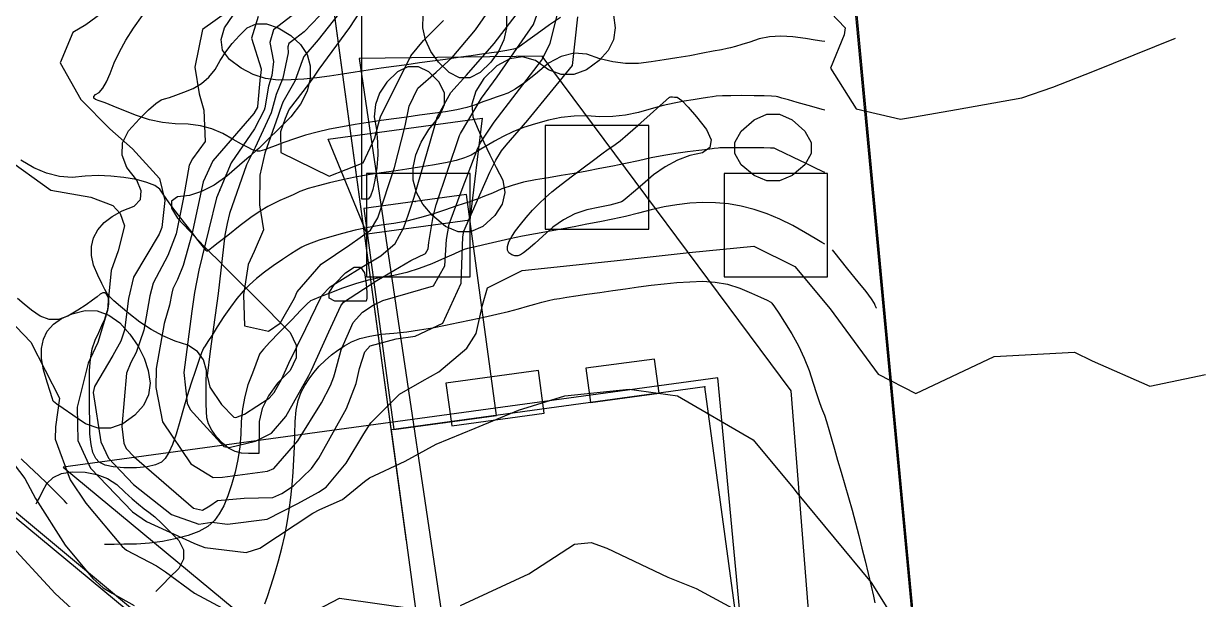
# Model space of a CAD drawing. Header units: feet. Extents: x 1318179 to 1318934, y 422542 to 423299.
# Drawn here: x 1318795.7 to 1318932.5, y 422650.9 to 422717.6 of the extents above; entities that cross this region are included whole.
import ezdxf

# ---------------------------------------------------------------- set-up
doc = ezdxf.new("R2010")
doc.units = ezdxf.units.FT
for name, color, linetype in [('A-BLDG-OTLN', 3, 'CONTINUOUS'), ('C-DRNG-AREA', 150, 'CONTINUOUS'), ('C-LOD', 30, 'CONTINUOUS'), ('C-PROP', 6, 'CONTINUOUS'), ('C-PVMT', 8, 'CONTINUOUS'), ('C-TOPO-MAJR', 32, 'CONTINUOUS'), ('C-TOPO-SPOT', 7, 'CONTINUOUS'), ('C-UTIL', 4, 'CONTINUOUS'), ('L-PLNT-TREE', 90, 'CONTINUOUS'), ('V-PROP-LINE', 7, 'CONTINUOUS')]:
    doc.layers.add(name, color=color, linetype=linetype)

msp = doc.modelspace()

# ---------------------------------------------------------------- linework, layer by layer
at = {"layer": 'A-BLDG-OTLN'}
msp.add_lwpolyline([(1318874.57, 422675.52), (1318838.25, 422670.56), (1318843.4, 422632.78), (1318879.72, 422637.73), (1318874.57, 422675.52)], close=True, dxfattribs=at)
at = {"layer": 'C-DRNG-AREA'}
msp.add_lwpolyline([(1318774.36, 422687.92), (1318763.36, 422686.42), (1318906.36, 422567.92), (1318890.36, 422738.42), (1318857.86, 422736.92), (1318842.36, 422733.92), (1318781.37, 422728.92), (1318775.36, 422716.42), (1318774.36, 422687.92)], close=True, dxfattribs=at)
at = {"layer": 'C-LOD'}
msp.add_lwpolyline([(1318847.88, 422623.84), (1318887.99, 422632.1), (1318884.56, 422675.09), (1318855.76, 422713.83), (1318834.55, 422713.56), (1318847.88, 422623.84)], close=True, dxfattribs=at)
at = {"layer": 'C-PROP'}
for points in [[(1318863.99, 422718.58), (1318864.21, 422717.11), (1318864.01, 422715.74), (1318863.39, 422714.48), (1318862.35, 422713.31), (1318860.89, 422712.25), (1318859.42, 422711.72), (1318857.94, 422711.72), (1318856.46, 422712.25), (1318854.97, 422713.31), (1318853.48, 422713.74), (1318851.99, 422713.54), (1318850.5, 422712.7), (1318849.01, 422711.23), (1318848.05, 422709.76), (1318847.62, 422708.29), (1318847.72, 422706.82), (1318848.34, 422705.35), (1318849, 422703.88), (1318849.7, 422702.41), (1318850.43, 422700.94), (1318851.2, 422699.47), (1318851.43, 422698.05), (1318851.11, 422696.69), (1318850.26, 422695.38), (1318848.87, 422694.12), (1318847.45, 422693.5), (1318846.01, 422693.5), (1318844.54, 422694.12), (1318843.05, 422695.38), (1318841.93, 422696.69), (1318841.19, 422698.05), (1318840.82, 422699.47), (1318840.82, 422700.94), (1318841.12, 422702.41), (1318841.72, 422703.88), (1318842.63, 422705.35), (1318843.83, 422706.82), (1318844.43, 422708.22), (1318844.43, 422709.55), (1318843.83, 422710.81), (1318842.63, 422712.01), (1318841.42, 422712.6), (1318840.2, 422712.6), (1318838.99, 422712.01), (1318837.76, 422710.81), (1318836.91, 422709.55), (1318836.43, 422708.22), (1318836.31, 422706.82), (1318836.56, 422705.35), (1318836.69, 422703.88), (1318836.7, 422702.41), (1318836.59, 422700.94), (1318836.36, 422699.47), (1318836.12, 422698.37), (1318835.86, 422697.63), (1318835.59, 422697.27), (1318835.3, 422697.27), (1318835.08, 422697.27), (1318834.93, 422697.27), (1318834.86, 422697.27), (1318834.86, 422697.27), (1318834.86, 422697.63), (1318834.86, 422698.37), (1318834.86, 422699.47), (1318834.86, 422700.94), (1318834.86, 422702.41), (1318834.86, 422703.88), (1318834.86, 422705.35), (1318834.86, 422706.82), (1318834.86, 422708.29), (1318834.86, 422709.76), (1318834.86, 422711.23), (1318834.86, 422712.7), (1318834.86, 422714.17), (1318834.86, 422715.64), (1318834.86, 422717.11), (1318834.86, 422718.58)], [(1318851.61, 422718.58), (1318851.6, 422717.11), (1318851.3, 422715.71), (1318850.69, 422714.38), (1318849.79, 422713.12), (1318848.58, 422711.93), (1318847.38, 422711.34), (1318846.17, 422711.34), (1318844.96, 422711.93), (1318843.75, 422713.12), (1318842.85, 422714.38), (1318842.24, 422715.71), (1318841.94, 422717.11), (1318841.95, 422718.58)], [(1318804.31, 422688.47), (1318803.81, 422689.64), (1318803.56, 422690.75), (1318803.56, 422691.79), (1318803.81, 422692.78), (1318804.31, 422693.72), (1318805.03, 422694.55), (1318805.97, 422695.28), (1318807.12, 422695.92), (1318808.49, 422696.46), (1318809.22, 422697.23), (1318809.33, 422698.23), (1318808.81, 422699.47), (1318807.65, 422700.94), (1318807.11, 422702.38), (1318807.17, 422703.8), (1318807.84, 422705.19), (1318809.11, 422706.56), (1318810.17, 422707.61), (1318811, 422708.34), (1318811.62, 422708.76), (1318812.01, 422708.87), (1318812.59, 422709.05), (1318813.33, 422709.32), (1318814.25, 422709.66), (1318815.34, 422710.09), (1318816.31, 422710.67), (1318817.15, 422711.4), (1318817.87, 422712.29), (1318818.45, 422713.34), (1318819.12, 422714.34), (1318819.87, 422715.31), (1318820.69, 422716.24), (1318821.59, 422717.13), (1318822.64, 422717.57), (1318823.83, 422717.57), (1318825.17, 422717.13), (1318826.66, 422716.24), (1318827.78, 422715.2), (1318828.52, 422714.02), (1318828.9, 422712.7), (1318828.9, 422711.23), (1318828.52, 422709.76), (1318827.78, 422708.29), (1318826.66, 422706.82), (1318825.17, 422705.35), (1318824.06, 422704.25), (1318823.31, 422703.52), (1318822.94, 422703.15), (1318822.94, 422703.15), (1318822.57, 422702.82), (1318821.82, 422702.18), (1318820.7, 422701.21), (1318819.22, 422699.92), (1318817.75, 422698.91), (1318816.32, 422698.17), (1318814.9, 422697.71), (1318813.52, 422697.54), (1318812.82, 422697.03), (1318812.82, 422696.21), (1318813.52, 422695.06), (1318814.9, 422693.59), (1318815.95, 422692.49), (1318816.65, 422691.75), (1318817, 422691.39), (1318817.02, 422691.39), (1318817.4, 422691.02), (1318818.14, 422690.28), (1318819.25, 422689.18), (1318820.72, 422687.71), (1318821.82, 422686.61), (1318822.56, 422685.87), (1318822.93, 422685.5), (1318822.94, 422685.5), (1318823.3, 422685.13), (1318824.02, 422684.4), (1318825.11, 422683.3), (1318826.55, 422681.83), (1318827.27, 422680.36), (1318827.27, 422678.89), (1318826.56, 422677.42), (1318825.12, 422675.95), (1318824.04, 422674.48), (1318823.32, 422673.01), (1318822.96, 422671.54), (1318822.96, 422670.07), (1318822.95, 422668.97), (1318822.95, 422668.23), (1318822.95, 422667.85), (1318822.95, 422667.83), (1318822.74, 422667.82), (1318822.34, 422667.82), (1318821.75, 422667.83), (1318820.95, 422667.85), (1318820.18, 422668.05), (1318819.43, 422668.43), (1318818.72, 422669), (1318818.02, 422669.76), (1318817.49, 422670.5), (1318817.12, 422671.24), (1318816.91, 422671.96), (1318816.87, 422672.68), (1318816.84, 422673.58), (1318816.84, 422674.67), (1318816.85, 422675.95), (1318816.89, 422677.42), (1318816.54, 422678.65), (1318815.82, 422679.62), (1318814.72, 422680.35), (1318813.24, 422680.83), (1318811.82, 422681.43), (1318810.46, 422682.17), (1318809.15, 422683.03), (1318807.9, 422684.02), (1318806.91, 422684.84), (1318806.16, 422685.49), (1318805.67, 422685.96), (1318805.43, 422686.27), (1318805.12, 422686.79), (1318804.75, 422687.52), (1318804.31, 422688.47)], [(1318852.23, 422690.83), (1318851.89, 422691.05), (1318851.72, 422691.38), (1318851.72, 422691.8), (1318851.89, 422692.32), (1318852.23, 422692.93), (1318852.67, 422693.61), (1318853.22, 422694.35), (1318853.88, 422695.14), (1318854.64, 422695.99), (1318855.39, 422696.77), (1318856.14, 422697.48), (1318856.87, 422698.12), (1318857.6, 422698.7), (1318858.45, 422699.35), (1318859.41, 422700.08), (1318860.49, 422700.9), (1318861.68, 422701.8), (1318862.65, 422702.52), (1318863.4, 422703.05), (1318863.92, 422703.41), (1318864.21, 422703.59), (1318864.79, 422704.04), (1318865.66, 422704.78), (1318866.81, 422705.79), (1318868.26, 422707.09), (1318869.35, 422708.06), (1318870.1, 422708.72), (1318870.49, 422709.07), (1318870.54, 422709.1), (1318870.65, 422709.11), (1318870.83, 422709.11), (1318871.08, 422709.1), (1318871.39, 422709.07), (1318871.92, 422708.68), (1318872.66, 422707.93), (1318873.62, 422706.82), (1318874.79, 422705.35), (1318875.3, 422704.16), (1318875.14, 422703.26), (1318874.32, 422702.64), (1318872.84, 422702.31), (1318871.4, 422701.77), (1318870, 422701.03), (1318868.65, 422700.1), (1318867.35, 422698.97), (1318866.32, 422698.09), (1318865.58, 422697.46), (1318865.11, 422697.08), (1318864.93, 422696.96), (1318864.42, 422696.8), (1318863.58, 422696.59), (1318862.42, 422696.34), (1318860.93, 422696.05), (1318859.52, 422695.56), (1318858.21, 422694.89), (1318856.97, 422694.02), (1318855.83, 422692.97), (1318854.88, 422692.12), (1318854.14, 422691.48), (1318853.6, 422691.05), (1318853.25, 422690.83), (1318852.91, 422690.72), (1318852.57, 422690.72), (1318852.23, 422690.83)], [(1318880.29, 422700.01), (1318878.8, 422701.26), (1318878.06, 422702.54), (1318878.06, 422703.83), (1318878.8, 422705.14), (1318880.29, 422706.46), (1318881.77, 422707.13), (1318883.24, 422707.13), (1318884.71, 422706.46), (1318886.16, 422705.14), (1318886.89, 422703.83), (1318886.89, 422702.54), (1318886.16, 422701.26), (1318884.71, 422700.01), (1318883.24, 422699.38), (1318881.77, 422699.38), (1318880.29, 422700.01)], [(1318832.98, 422685.45), (1318831.73, 422685.47), (1318831.1, 422685.82), (1318831.1, 422686.47), (1318831.73, 422687.45), (1318832.98, 422688.75), (1318833.97, 422689.4), (1318834.7, 422689.4), (1318835.16, 422688.75), (1318835.36, 422687.45), (1318835.46, 422686.47), (1318835.46, 422685.82), (1318835.36, 422685.47), (1318835.16, 422685.45), (1318834.7, 422685.44), (1318833.97, 422685.44), (1318832.98, 422685.45)], [(1318798.44, 422676.07), (1318798, 422677.49), (1318797.78, 422678.8), (1318797.78, 422679.98), (1318798, 422681.04), (1318798.44, 422681.98), (1318799.15, 422682.79), (1318800.11, 422683.45), (1318801.34, 422683.98), (1318802.83, 422684.36), (1318804.24, 422684.32), (1318805.58, 422683.85), (1318806.83, 422682.95), (1318808.01, 422681.62), (1318808.95, 422680.26), (1318809.65, 422678.86), (1318810.12, 422677.42), (1318810.36, 422675.95), (1318810.18, 422674.6), (1318809.59, 422673.37), (1318808.59, 422672.25), (1318807.18, 422671.25), (1318805.76, 422670.75), (1318804.32, 422670.75), (1318802.87, 422671.25), (1318801.4, 422672.25), (1318800.3, 422673.01), (1318799.55, 422673.54), (1318799.17, 422673.82), (1318799.14, 422673.87), (1318799.02, 422674.26), (1318798.78, 422674.99), (1318798.44, 422676.07)], [(1318797.17, 422661.99), (1318797.29, 422662.23), (1318797.53, 422662.7), (1318797.89, 422663.4), (1318798.38, 422664.34), (1318799.12, 422665.04), (1318800.1, 422665.49), (1318801.34, 422665.69), (1318802.83, 422665.65), (1318804.18, 422665.4), (1318805.4, 422664.93), (1318806.48, 422664.24), (1318807.42, 422663.34), (1318808.26, 422662.57), (1318809, 422661.93), (1318809.65, 422661.41), (1318810.2, 422661.03), (1318810.88, 422660.47), (1318811.68, 422659.73), (1318812.61, 422658.82), (1318813.67, 422657.74), (1318814.2, 422656.66), (1318814.2, 422655.58), (1318813.67, 422654.51), (1318812.61, 422653.44), (1318811.82, 422652.64), (1318811.29, 422652.11), (1318811.02, 422651.84)]]:
    msp.add_lwpolyline(points, dxfattribs=at)
for points in [[(1318847.88, 422623.84), (1318887.99, 422632.1), (1318884.56, 422675.09), (1318855.76, 422713.83), (1318834.55, 422713.56), (1318847.88, 422623.84)], [(1318876.08, 422676.56), (1318800.27, 422666.22), (1318883.52, 422597.24), (1318876.08, 422676.56)]]:
    msp.add_lwpolyline(points, close=True, dxfattribs=at)
at = {"layer": 'C-PVMT'}
for points in [[(1318830.96, 422704.22), (1318848.8, 422706.65), (1318847.38, 422694.85), (1318835.49, 422693.23), (1318830.96, 422704.22)], [(1318846.97, 422697.82), (1318835.08, 422696.2), (1318838.57, 422670.61), (1318850.46, 422672.23), (1318846.97, 422697.82)], [(1318868.75, 422678.76), (1318860.82, 422677.68), (1318861.36, 422673.71), (1318869.29, 422674.8), (1318868.75, 422678.76)], [(1318855.98, 422672.48), (1318855.31, 422677.43), (1318844.6, 422675.97), (1318845.28, 422671.02), (1318855.98, 422672.48)]]:
    msp.add_lwpolyline(points, close=True, dxfattribs=at)
at = {"layer": 'C-TOPO-MAJR'}
for points in [[(1318832.61, 422721.31), (1318828.19, 422716.64), (1318827.17, 422715.88), (1318826.42, 422715.31), (1318826.29, 422714.9), (1318826.32, 422714.23), (1318825.72, 422711.27), (1318824.94, 422709.38), (1318824.49, 422707.69), (1318824.38, 422707.27), (1318822.51, 422703.24), (1318821.52, 422701.26), (1318819.56, 422695.6), (1318819.26, 422694.47), (1318819, 422693.1), (1318818.25, 422686.34), (1318817.31, 422679.68), (1318816.97, 422676.82), (1318817.27, 422675.5), (1318818.62, 422673.51), (1318820.04, 422672.01), (1318820.26, 422671.98), (1318821.28, 422672.36), (1318824.15, 422674.23), (1318824.71, 422674.87), (1318825.59, 422676.48), (1318826.42, 422678.26), (1318828.38, 422682.3), (1318830.11, 422685.89), (1318830.24, 422686.13), (1318831.19, 422687.13), (1318834.69, 422689.27), (1318837.07, 422690.72), (1318838.73, 422692.14), (1318839.74, 422693.97), (1318840.25, 422695.53), (1318840.92, 422697.51), (1318843.23, 422705.51), (1318843.58, 422706.78), (1318845.18, 422709.63), (1318846.97, 422711.64), (1318850.19, 422715.29), (1318853.23, 422719.28)], [(1318822.88, 422718.43), (1318822.1, 422715.9), (1318823.2, 422712.38), (1318823.19, 422711.88), (1318823.09, 422711.45), (1318822.79, 422708.01), (1318822.77, 422707.91), (1318822.36, 422707.2), (1318817.63, 422701.69), (1318816.48, 422699.29), (1318815.18, 422693.16), (1318814.19, 422689.59), (1318813.54, 422687.98), (1318812.99, 422686.88), (1318812.87, 422686.39), (1318812.58, 422685.01), (1318811.97, 422682.88), (1318811.07, 422677.67), (1318811.02, 422675.45), (1318811.79, 422671.5), (1318815.08, 422666.62), (1318817.65, 422665.02), (1318818.74, 422665.06), (1318823.95, 422665.79), (1318824.66, 422666.08), (1318827.46, 422669.28), (1318830.18, 422673.68), (1318831.25, 422675.71), (1318831.62, 422676.68), (1318831.76, 422677.24), (1318832.48, 422679.83), (1318833.88, 422682.97), (1318834.93, 422684.17), (1318836.17, 422685.01), (1318837.3, 422685.54), (1318843.16, 422687.23), (1318844.46, 422689.54), (1318844.67, 422692.6), (1318844.96, 422694.37), (1318846.48, 422698.44), (1318848.31, 422703.19), (1318848.64, 422703.87), (1318850.18, 422706.17), (1318855.66, 422713.33), (1318856.68, 422715.31), (1318857.96, 422720.45)], [(1318827.31, 422718.92), (1318824.65, 422716.87), (1318824.2, 422715.4), (1318824.62, 422713.22), (1318824.46, 422711.58), (1318824.06, 422710.36), (1318823.63, 422707.85), (1318823.57, 422707.59), (1318822.43, 422705.42), (1318819.73, 422701.46), (1318818.05, 422697.41), (1318817.16, 422693.79), (1318815.98, 422689.03), (1318815.5, 422686.47), (1318815.17, 422684.29), (1318814.24, 422677.21), (1318814.65, 422673.64), (1318814.99, 422672.91), (1318818.88, 422668.61), (1318819.5, 422668.52), (1318822.54, 422669.25), (1318824.4, 422670.19), (1318826.06, 422672.12), (1318828.74, 422676.85), (1318829.03, 422677.45), (1318831.06, 422681.89), (1318832.42, 422684.93), (1318832.76, 422685.34), (1318836.62, 422687.87), (1318840.54, 422690.16), (1318842.23, 422690.97), (1318842.55, 422691.52), (1318842.64, 422692.26), (1318843.11, 422695.26), (1318843.49, 422696.6), (1318846.18, 422704.63), (1318846.28, 422704.86), (1318848.71, 422708.95), (1318850.53, 422711.45), (1318854.76, 422717.51), (1318855.76, 422720.32)], [(1318833.45, 422720.37), (1318829.81, 422715.74), (1318828.16, 422713.79), (1318827.96, 422713.3), (1318827.09, 422710.95), (1318825.73, 422708.5), (1318825.36, 422707.53), (1318825.18, 422706.95), (1318823.63, 422702.58), (1318823.04, 422700.06), (1318823.01, 422696.61), (1318823.47, 422693.72), (1318822.4, 422691.2), (1318821.72, 422689.7), (1318821.15, 422686.2), (1318821.28, 422682.59), (1318824.07, 422681.97), (1318825.41, 422682.92), (1318827.05, 422685.8), (1318827.39, 422686.52), (1318830.17, 422689.73), (1318833.49, 422691.97), (1318835.85, 422693.67), (1318836.73, 422695.11), (1318838.65, 422700.95), (1318839.89, 422705.77), (1318840.36, 422708.03), (1318841.36, 422710.11), (1318843.46, 422711.99), (1318845.34, 422713.66), (1318848.04, 422716.88), (1318850.42, 422720.37)], [(1318887.52, 422720.61), (1318890.84, 422717.11), (1318890.7, 422716.3), (1318889.14, 422712.43), (1318892.12, 422707.74), (1318897.25, 422706.52), (1318898.84, 422706.81), (1318903.73, 422707.66), (1318911.27, 422708.99), (1318914.86, 422710.24), (1318919.5, 422712.07), (1318929.08, 422715.91)], [(1318805.96, 422719.71), (1318802.9, 422717.47), (1318801.39, 422716.56), (1318799.95, 422713.06), (1318802.33, 422708.82), (1318805.7, 422705.41), (1318808.31, 422703.1), (1318811.45, 422699.66), (1318812.07, 422697.11), (1318811.71, 422694), (1318811.39, 422693.2), (1318808.44, 422688.23), (1318807.85, 422685.78), (1318807.39, 422682.09), (1318806.97, 422680.83), (1318806.05, 422679.17), (1318803.91, 422675.57), (1318803.75, 422674.87), (1318804.66, 422669.17), (1318805.52, 422667.26), (1318808.41, 422664.22), (1318812.82, 422660.77), (1318815.98, 422659.63), (1318816.99, 422659.77), (1318817.49, 422659.87), (1318819.33, 422659.62), (1318823.92, 422660.22), (1318827.46, 422662.01), (1318829.85, 422663.35), (1318830.72, 422663.9), (1318833.07, 422666.68), (1318835.11, 422670.08), (1318835.89, 422671.36), (1318839.21, 422674.69), (1318841.87, 422676.21), (1318843.79, 422677.27), (1318847.04, 422680.01), (1318848.09, 422681.73), (1318848.84, 422685.01), (1318849.41, 422686.99), (1318853.42, 422689), (1318864.09, 422690.14), (1318872.76, 422691.11), (1318880.24, 422691.82), (1318885, 422689.46), (1318889.11, 422684.56), (1318894.66, 422677), (1318899, 422674.77), (1318908.08, 422679.06), (1318917.39, 422679.57), (1318919.41, 422678.53), (1318926.12, 422675.61), (1318932.53, 422676.97)], [(1318888.48, 422715.53), (1318888.11, 422715.58), (1318887.37, 422715.69), (1318886.25, 422715.86), (1318884.76, 422716.08), (1318883.37, 422716.15), (1318882.07, 422716.07), (1318880.88, 422715.84), (1318879.78, 422715.47), (1318878.86, 422715.17), (1318878.12, 422714.94), (1318877.55, 422714.78), (1318877.16, 422714.7), (1318876.49, 422714.57), (1318875.55, 422714.39), (1318874.33, 422714.16), (1318872.84, 422713.88), (1318871.35, 422713.62), (1318869.86, 422713.39), (1318868.37, 422713.18), (1318866.88, 422712.99), (1318865.4, 422712.98), (1318863.91, 422713.16), (1318862.42, 422713.53), (1318860.93, 422714.08), (1318859.44, 422714.17), (1318857.95, 422713.81), (1318856.46, 422713), (1318854.97, 422711.74), (1318853.69, 422710.74), (1318852.62, 422710), (1318851.76, 422709.53), (1318851.11, 422709.33), (1318850.42, 422709.09), (1318849.67, 422708.83), (1318848.88, 422708.53), (1318848.04, 422708.19), (1318847.03, 422707.89), (1318845.87, 422707.62), (1318844.54, 422707.39), (1318843.05, 422707.18), (1318841.56, 422706.98), (1318840.07, 422706.78), (1318838.58, 422706.58), (1318837.09, 422706.37), (1318835.6, 422706.15), (1318834.11, 422705.91), (1318832.62, 422705.65), (1318831.13, 422705.37), (1318829.71, 422705.04), (1318828.35, 422704.68), (1318827.05, 422704.27), (1318825.82, 422703.82), (1318824.83, 422703.46), (1318824.09, 422703.18), (1318823.58, 422702.99), (1318823.33, 422702.89), (1318823.06, 422702.84), (1318822.79, 422702.84), (1318822.5, 422702.89), (1318822.21, 422702.99), (1318821.69, 422703.24), (1318820.95, 422703.64), (1318819.98, 422704.19), (1318818.78, 422704.89), (1318817.51, 422705.41), (1318816.17, 422705.77), (1318814.75, 422705.97), (1318813.26, 422705.99), (1318811.77, 422706.16), (1318810.28, 422706.47), (1318808.79, 422706.94), (1318807.3, 422707.54), (1318806.08, 422708.03), (1318805.13, 422708.41), (1318804.45, 422708.67), (1318804.03, 422708.81), (1318803.83, 422708.98), (1318803.83, 422709.17), (1318804.03, 422709.38), (1318804.45, 422709.62), (1318804.87, 422710.11), (1318805.3, 422710.85), (1318805.74, 422711.83), (1318806.19, 422713.06), (1318806.79, 422714.35), (1318807.53, 422715.69), (1318808.43, 422717.09), (1318809.47, 422718.54)], [(1318819.63, 422719.2), (1318816.43, 422716.9), (1318815.54, 422712.55), (1318816.02, 422709.45), (1318816.59, 422707.57), (1318816.71, 422703.95), (1318815.25, 422701.95), (1318814.87, 422701.21), (1318814.21, 422697.45), (1318813.35, 422693.26), (1318812.39, 422690.76), (1318810.71, 422687.55), (1318810.33, 422686.08), (1318809.63, 422682.1), (1318808.74, 422679.5), (1318808.13, 422678.34), (1318807.6, 422677.13), (1318807.07, 422670.96), (1318807.31, 422669.02), (1318807.58, 422668.41), (1318808.5, 422667.44), (1318815.36, 422661.48), (1318816.41, 422661.25), (1318817.27, 422661.75), (1318818.15, 422662.38), (1318821.26, 422662.63), (1318824.57, 422662.73), (1318825.61, 422663.17), (1318826.95, 422664.09), (1318829.03, 422666.08), (1318829.87, 422667.27), (1318833.09, 422673.02), (1318834.21, 422675.94), (1318834.61, 422677.65), (1318835.2, 422679.58), (1318835.82, 422680.28), (1318838.83, 422681.09), (1318841.03, 422681.42), (1318844.24, 422682.9), (1318846.38, 422687.55), (1318846.57, 422692.91), (1318846.68, 422693.56), (1318849.68, 422700.4), (1318850.37, 422701.8), (1318851.05, 422702.85), (1318851.57, 422703.54), (1318854.1, 422706.4), (1318859.27, 422712.73), (1318859.87, 422718.38)], [(1318857.87, 422718.32), (1318856.58, 422717.44), (1318855.16, 422716.43), (1318854.09, 422715.65), (1318853.34, 422715.11), (1318852.93, 422714.8), (1318852.85, 422714.74), (1318852.42, 422714.63), (1318851.64, 422714.49), (1318850.5, 422714.31), (1318849.01, 422714.09), (1318847.52, 422713.87), (1318846.03, 422713.66), (1318844.54, 422713.45), (1318843.05, 422713.25), (1318841.56, 422713.04), (1318840.07, 422712.84), (1318838.58, 422712.64), (1318837.09, 422712.43), (1318835.6, 422712.22), (1318834.11, 422711.99), (1318832.62, 422711.76), (1318831.13, 422711.51), (1318829.64, 422711.31), (1318828.16, 422711.17), (1318826.67, 422711.08), (1318825.18, 422711.04), (1318823.72, 422711.25), (1318822.29, 422711.72), (1318820.89, 422712.45), (1318819.53, 422713.43), (1318818.75, 422714.54), (1318818.56, 422715.76), (1318818.96, 422717.11), (1318819.95, 422718.58)], [(1318834.67, 422719.03), (1318833.43, 422717.15), (1318829.89, 422712.31), (1318829.2, 422711.28), (1318828.7, 422710.57), (1318826.45, 422707.68), (1318826.28, 422707.36), (1318825.97, 422706.63), (1318825.45, 422705.08), (1318825.5, 422702.69), (1318831.1, 422699.94), (1318835.02, 422701.49), (1318836.38, 422704.39), (1318836.8, 422706.01), (1318837.04, 422706.8), (1318840.53, 422713.86), (1318842.01, 422715.66), (1318844.33, 422717.96)], [(1318888.48, 422707.58), (1318888.16, 422707.67), (1318887.52, 422707.85), (1318886.56, 422708.12), (1318885.27, 422708.48), (1318884.26, 422708.77), (1318883.51, 422708.98), (1318883.04, 422709.11), (1318882.83, 422709.16), (1318882.31, 422709.2), (1318881.46, 422709.23), (1318880.29, 422709.25), (1318878.8, 422709.26), (1318877.58, 422709.25), (1318876.61, 422709.22), (1318875.91, 422709.18), (1318875.48, 422709.12), (1318874.89, 422709.03), (1318874.14, 422708.92), (1318873.24, 422708.78), (1318872.19, 422708.62), (1318871.03, 422708.39), (1318869.75, 422708.1), (1318868.37, 422707.73), (1318866.88, 422707.3), (1318865.4, 422707.01), (1318863.91, 422706.84), (1318862.42, 422706.81), (1318860.93, 422706.92), (1318859.44, 422706.89), (1318857.95, 422706.73), (1318856.46, 422706.43), (1318854.97, 422706.01), (1318853.6, 422705.55), (1318852.36, 422705.06), (1318851.24, 422704.53), (1318850.24, 422703.98), (1318849.37, 422703.48), (1318848.63, 422703.05), (1318848.01, 422702.67), (1318847.51, 422702.36), (1318846.77, 422702.05), (1318845.78, 422701.76), (1318844.54, 422701.48), (1318843.05, 422701.22), (1318841.56, 422700.97), (1318840.07, 422700.73), (1318838.58, 422700.51), (1318837.09, 422700.31), (1318835.6, 422700.07), (1318834.11, 422699.81), (1318832.62, 422699.51), (1318831.13, 422699.17), (1318829.82, 422698.83), (1318828.67, 422698.49), (1318827.7, 422698.14), (1318826.9, 422697.79), (1318826.12, 422697.44), (1318825.38, 422697.1), (1318824.66, 422696.75), (1318823.97, 422696.41), (1318823.1, 422695.87), (1318822.03, 422695.14), (1318820.78, 422694.21), (1318819.34, 422693.08), (1318818.25, 422692.22), (1318817.51, 422691.63), (1318817.11, 422691.31), (1318817.06, 422691.26), (1318817.01, 422691.23), (1318816.95, 422691.23), (1318816.9, 422691.26), (1318816.84, 422691.31), (1318816.52, 422691.72), (1318815.92, 422692.48), (1318815.06, 422693.59), (1318813.92, 422695.06), (1318813, 422696.28), (1318812.28, 422697.25), (1318811.77, 422697.97), (1318811.47, 422698.43), (1318810.88, 422698.85), (1318809.98, 422699.21), (1318808.79, 422699.53), (1318807.3, 422699.79), (1318805.81, 422699.94), (1318804.32, 422700), (1318802.83, 422699.95), (1318801.34, 422699.79), (1318799.85, 422699.9), (1318798.36, 422700.27), (1318796.88, 422700.9), (1318795.39, 422701.8)], [(1318793.48, 422702.19), (1318798.86, 422698.33), (1318803.5, 422697.49), (1318806.04, 422696.52), (1318806.9, 422695.61), (1318807.38, 422694.19), (1318806.64, 422691.29), (1318805.86, 422689), (1318805.51, 422685.5), (1318805.4, 422684.36), (1318804.31, 422680.69), (1318803.98, 422680), (1318803.16, 422678.27), (1318801.92, 422673.2), (1318802, 422669.32), (1318803.46, 422666.11), (1318808.33, 422661.06), (1318809.95, 422659.96), (1318815.4, 422657.42), (1318815.67, 422657.3), (1318816.67, 422656.93), (1318821.46, 422656.34), (1318823.04, 422656.84), (1318829.19, 422660.92), (1318830.02, 422661.33), (1318832.61, 422662.5), (1318835.18, 422664.59), (1318835.75, 422665.01), (1318839.88, 422666.94), (1318843.47, 422668.88), (1318848, 422670.74), (1318853.02, 422672.83), (1318858.36, 422674.5), (1318865.81, 422675.28), (1318871.43, 422674.51), (1318880.17, 422669.39), (1318884.78, 422663.87), (1318885.28, 422663.21), (1318893.84, 422652.86), (1318897.77, 422646.59)], [(1318888.48, 422700.35), (1318888.12, 422700.53), (1318887.39, 422700.87), (1318886.3, 422701.4), (1318884.84, 422702.1), (1318883.73, 422702.63), (1318882.99, 422702.98), (1318882.6, 422703.16), (1318882.57, 422703.18), (1318882.18, 422703.19), (1318881.42, 422703.2), (1318880.29, 422703.21), (1318878.8, 422703.22), (1318877.64, 422703.22), (1318876.81, 422703.22), (1318876.3, 422703.2), (1318876.12, 422703.18), (1318875.66, 422703.12), (1318874.92, 422703.03), (1318873.89, 422702.91), (1318872.58, 422702.75), (1318871.22, 422702.55), (1318869.82, 422702.32), (1318868.37, 422702.04), (1318866.88, 422701.72), (1318865.4, 422701.41), (1318863.91, 422701.11), (1318862.42, 422700.82), (1318860.93, 422700.53), (1318859.44, 422700.26), (1318857.95, 422700), (1318856.46, 422699.75), (1318854.97, 422699.52), (1318853.58, 422699.23), (1318852.28, 422698.87), (1318851.09, 422698.46), (1318849.99, 422697.98), (1318849.07, 422697.6), (1318848.33, 422697.3), (1318847.76, 422697.1), (1318847.37, 422696.98), (1318846.7, 422696.77), (1318845.76, 422696.45), (1318844.54, 422696.04), (1318843.05, 422695.53), (1318841.56, 422695.09), (1318840.07, 422694.73), (1318838.58, 422694.45), (1318837.09, 422694.25), (1318835.6, 422693.99), (1318834.11, 422693.67), (1318832.62, 422693.3), (1318831.13, 422692.88), (1318829.92, 422692.51), (1318828.98, 422692.19), (1318828.31, 422691.92), (1318827.92, 422691.71), (1318827.35, 422691.36), (1318826.6, 422690.89), (1318825.68, 422690.29), (1318824.59, 422689.55), (1318823.58, 422688.82), (1318822.67, 422688.09), (1318821.86, 422687.35), (1318821.13, 422686.61), (1318820.4, 422685.76), (1318819.66, 422684.78), (1318818.9, 422683.69), (1318818.13, 422682.48), (1318817.52, 422681.51), (1318817.05, 422680.77), (1318816.72, 422680.28), (1318816.55, 422680.02), (1318816.31, 422679.46), (1318815.98, 422678.59), (1318815.59, 422677.42), (1318815.11, 422675.95), (1318814.65, 422674.48), (1318814.21, 422673.01), (1318813.78, 422671.54), (1318813.36, 422670.07), (1318812.94, 422668.87), (1318812.51, 422667.92), (1318812.09, 422667.23), (1318811.66, 422666.81), (1318810.97, 422666.49), (1318810.01, 422666.27), (1318808.79, 422666.16), (1318807.3, 422666.16), (1318806.08, 422666.26), (1318805.13, 422666.48), (1318804.45, 422666.8), (1318804.05, 422667.23), (1318803.73, 422667.92), (1318803.51, 422668.87), (1318803.39, 422670.07), (1318803.36, 422671.54), (1318803.34, 422673.01), (1318803.33, 422674.48), (1318803.32, 422675.95), (1318803.33, 422677.42), (1318803.44, 422678.75), (1318803.66, 422679.92), (1318803.98, 422680.95), (1318804.42, 422681.83), (1318804.78, 422682.64), (1318805.09, 422683.37), (1318805.32, 422684.03), (1318805.5, 422684.62), (1318805.58, 422685.14), (1318805.58, 422685.59), (1318805.5, 422685.96), (1318805.32, 422686.27), (1318805.11, 422686.42), (1318804.86, 422686.42), (1318804.57, 422686.27), (1318804.23, 422685.96), (1318803.7, 422685.56), (1318802.95, 422685.05), (1318802, 422684.43), (1318800.84, 422683.71), (1318799.73, 422683.35), (1318798.65, 422683.35), (1318797.61, 422683.71), (1318796.62, 422684.43), (1318795.75, 422685.11), (1318795, 422685.75)], [(1318888.48, 422692.05), (1318888.11, 422692.27), (1318887.37, 422692.71), (1318886.25, 422693.36), (1318884.76, 422694.22), (1318883.27, 422694.97), (1318881.78, 422695.59), (1318880.29, 422696.09), (1318878.8, 422696.46), (1318877.31, 422696.72), (1318875.82, 422696.86), (1318874.33, 422696.88), (1318872.84, 422696.79), (1318871.35, 422696.62), (1318869.86, 422696.37), (1318868.37, 422696.05), (1318866.88, 422695.65), (1318865.4, 422695.28), (1318863.91, 422694.94), (1318862.42, 422694.63), (1318860.93, 422694.36), (1318859.44, 422694.08), (1318857.95, 422693.81), (1318856.46, 422693.53), (1318854.97, 422693.27), (1318853.48, 422692.98), (1318851.99, 422692.67), (1318850.5, 422692.34), (1318849.01, 422691.99), (1318847.88, 422691.73), (1318847.11, 422691.54), (1318846.7, 422691.44), (1318846.65, 422691.42), (1318846.25, 422691.24), (1318845.51, 422690.91), (1318844.42, 422690.42), (1318842.98, 422689.77), (1318841.52, 422689.23), (1318840.06, 422688.78), (1318838.58, 422688.44), (1318837.09, 422688.2), (1318835.6, 422687.88), (1318834.12, 422687.47), (1318832.63, 422686.97), (1318831.15, 422686.38), (1318830.04, 422685.95), (1318829.29, 422685.65), (1318828.92, 422685.5), (1318828.91, 422685.5), (1318828.55, 422685.13), (1318827.82, 422684.4), (1318826.75, 422683.3), (1318825.31, 422681.83), (1318824.22, 422680.7), (1318823.48, 422679.91), (1318823.08, 422679.45), (1318823.02, 422679.33), (1318822.86, 422678.91), (1318822.58, 422678.17), (1318822.19, 422677.13), (1318821.68, 422675.78), (1318821.3, 422674.4), (1318821.03, 422672.98), (1318820.88, 422671.54), (1318820.86, 422670.07), (1318820.73, 422668.6), (1318820.51, 422667.13), (1318820.2, 422665.67), (1318819.79, 422664.2), (1318819.35, 422662.9), (1318818.87, 422661.77), (1318818.35, 422660.82), (1318817.81, 422660.05), (1318817.02, 422659.37), (1318816, 422658.79), (1318814.75, 422658.31), (1318813.26, 422657.92), (1318811.77, 422657.63), (1318810.28, 422657.43), (1318808.79, 422657.32), (1318807.3, 422657.3), (1318806.18, 422657.28), (1318805.44, 422657.27), (1318805.07, 422657.26)], [(1318894.44, 422684.63), (1318894.42, 422684.68), (1318894.38, 422684.79), (1318894.32, 422684.96), (1318894.23, 422685.18), (1318893.87, 422685.71), (1318893.24, 422686.56), (1318892.33, 422687.71), (1318891.14, 422689.18), (1318890.25, 422690.28), (1318889.66, 422691.02), (1318889.37, 422691.39)], [(1318823.62, 422650.39), (1318823.94, 422651.26), (1318824.34, 422652.44), (1318824.81, 422653.91), (1318825.23, 422655.38), (1318825.61, 422656.85), (1318825.94, 422658.32), (1318826.23, 422659.79), (1318826.47, 422661.26), (1318826.66, 422662.73), (1318826.81, 422664.2), (1318826.91, 422665.67), (1318827, 422667.13), (1318827.07, 422668.6), (1318827.12, 422670.07), (1318827.14, 422671.54), (1318827.27, 422672.84), (1318827.5, 422673.97), (1318827.83, 422674.93), (1318828.26, 422675.71), (1318828.75, 422676.47), (1318829.31, 422677.21), (1318829.94, 422677.92), (1318830.63, 422678.6), (1318831.34, 422679.23), (1318832.09, 422679.79), (1318832.86, 422680.3), (1318833.66, 422680.75), (1318834.63, 422681.12), (1318835.78, 422681.41), (1318837.09, 422681.62), (1318838.58, 422681.75), (1318840.07, 422681.92), (1318841.56, 422682.13), (1318843.05, 422682.38), (1318844.54, 422682.66), (1318846.03, 422682.97), (1318847.52, 422683.28), (1318849.01, 422683.61), (1318850.5, 422683.95), (1318851.83, 422684.27), (1318853.01, 422684.58), (1318854.04, 422684.86), (1318854.91, 422685.12), (1318855.72, 422685.34), (1318856.46, 422685.52), (1318857.14, 422685.67), (1318857.76, 422685.77), (1318858.6, 422685.91), (1318859.65, 422686.07), (1318860.93, 422686.26), (1318862.42, 422686.47), (1318863.91, 422686.69), (1318865.4, 422686.9), (1318866.88, 422687.11), (1318868.37, 422687.31), (1318869.86, 422687.48), (1318871.35, 422687.61), (1318872.84, 422687.71), (1318874.33, 422687.77), (1318875.79, 422687.67), (1318877.22, 422687.41), (1318878.62, 422686.98), (1318879.99, 422686.39), (1318881.04, 422685.92), (1318881.79, 422685.57), (1318882.22, 422685.35), (1318882.34, 422685.24), (1318882.65, 422684.82), (1318883.14, 422684.08), (1318883.81, 422683.03), (1318884.67, 422681.67), (1318885.43, 422680.28), (1318886.09, 422678.87), (1318886.65, 422677.42), (1318887.11, 422675.95), (1318887.49, 422674.76), (1318887.81, 422673.83), (1318888.05, 422673.18), (1318888.22, 422672.8), (1318888.43, 422672.24), (1318888.67, 422671.51), (1318888.94, 422670.6), (1318889.24, 422669.51), (1318889.58, 422668.32), (1318889.95, 422667.04), (1318890.36, 422665.67), (1318890.8, 422664.2), (1318891.23, 422662.73), (1318891.64, 422661.26), (1318892.03, 422659.79), (1318892.4, 422658.32), (1318892.77, 422656.85), (1318893.13, 422655.38), (1318893.48, 422653.91), (1318893.82, 422652.44), (1318894.09, 422651.31), (1318894.27, 422650.54)], [(1318791.43, 422686.01), (1318796.53, 422680.7), (1318799.86, 422674.23), (1318799.4, 422670.91), (1318799.34, 422669.47), (1318801.08, 422664.77), (1318802.91, 422662.07), (1318807.1, 422657.04), (1318807.61, 422656.61), (1318811.1, 422654.81), (1318812.12, 422654.13), (1318815.51, 422651.65), (1318818.74, 422649.9)], [(1318792.83, 422668.83), (1318795.84, 422664.93), (1318797.08, 422662.62), (1318800.5, 422657.21), (1318803.72, 422653.33), (1318804.91, 422652.26), (1318805.96, 422651.63), (1318808.52, 422650.22)], [(1318800.74, 422661.99), (1318800.63, 422662.1), (1318800.43, 422662.32), (1318800.13, 422662.64), (1318799.72, 422663.07), (1318799.14, 422663.66), (1318798.38, 422664.39), (1318797.45, 422665.28), (1318796.35, 422666.31), (1318795.42, 422667.19)], [(1318793.52, 422657.93), (1318799.37, 422651.62), (1318803.19, 422648.11)], [(1318846.27, 422650.23), (1318854.19, 422653.9), (1318859.5, 422657.33), (1318861.42, 422657.51), (1318863.25, 422656.84), (1318870.28, 422653.48), (1318873.59, 422652.18), (1318881.07, 422648.13)], [(1318828.06, 422648.88), (1318832.27, 422651.06), (1318841.29, 422649.8)]]:
    msp.add_lwpolyline(points, dxfattribs=at)
at = {"layer": 'C-TOPO-SPOT'}
for p in [(1318818.42, 422698.31), (1318841.03, 422697.01), (1318874.57, 422675.52), (1318838.25, 422670.56), (1318844.52, 422671.42)]:
    msp.add_point(p, dxfattribs=at)
at = {"layer": 'C-UTIL'}
for points in [[(1318828.24, 422743.95), (1318838.66, 422667.59)], [(1318828.24, 422743.95), (1318840.01, 422657.68)]]:
    msp.add_lwpolyline(points, dxfattribs=at)
at = {"layer": 'L-PLNT-TREE'}
for points in [[(1318856.1, 422693.81), (1318868.1, 422693.81), (1318868.1, 422705.81), (1318856.1, 422705.81), (1318856.1, 422693.81)], [(1318835.41, 422688.26), (1318847.41, 422688.26), (1318847.41, 422700.26), (1318835.41, 422700.26), (1318835.41, 422688.26)], [(1318876.8, 422688.26), (1318888.8, 422688.26), (1318888.8, 422700.26), (1318876.8, 422700.26), (1318876.8, 422688.26)]]:
    msp.add_lwpolyline(points, close=True, dxfattribs=at)
at = {"layer": 'V-PROP-LINE'}
for points in [[(1318205.86, 423151.87), (1318906.18, 422568.21), (1318846.87, 423199.56), (1318846.82, 423200.09), (1318730.64, 423223.81), (1318629.46, 423273.42), (1318205.86, 423151.87)], [(1318774.36, 422687.92), (1318763.36, 422686.42), (1318906.36, 422567.92), (1318890.36, 422738.42), (1318857.86, 422736.92), (1318842.36, 422733.92), (1318781.37, 422728.92), (1318775.36, 422716.42), (1318774.36, 422687.92)]]:
    msp.add_lwpolyline(points, close=True, dxfattribs=at)

doc.saveas('drawing.dxf')
